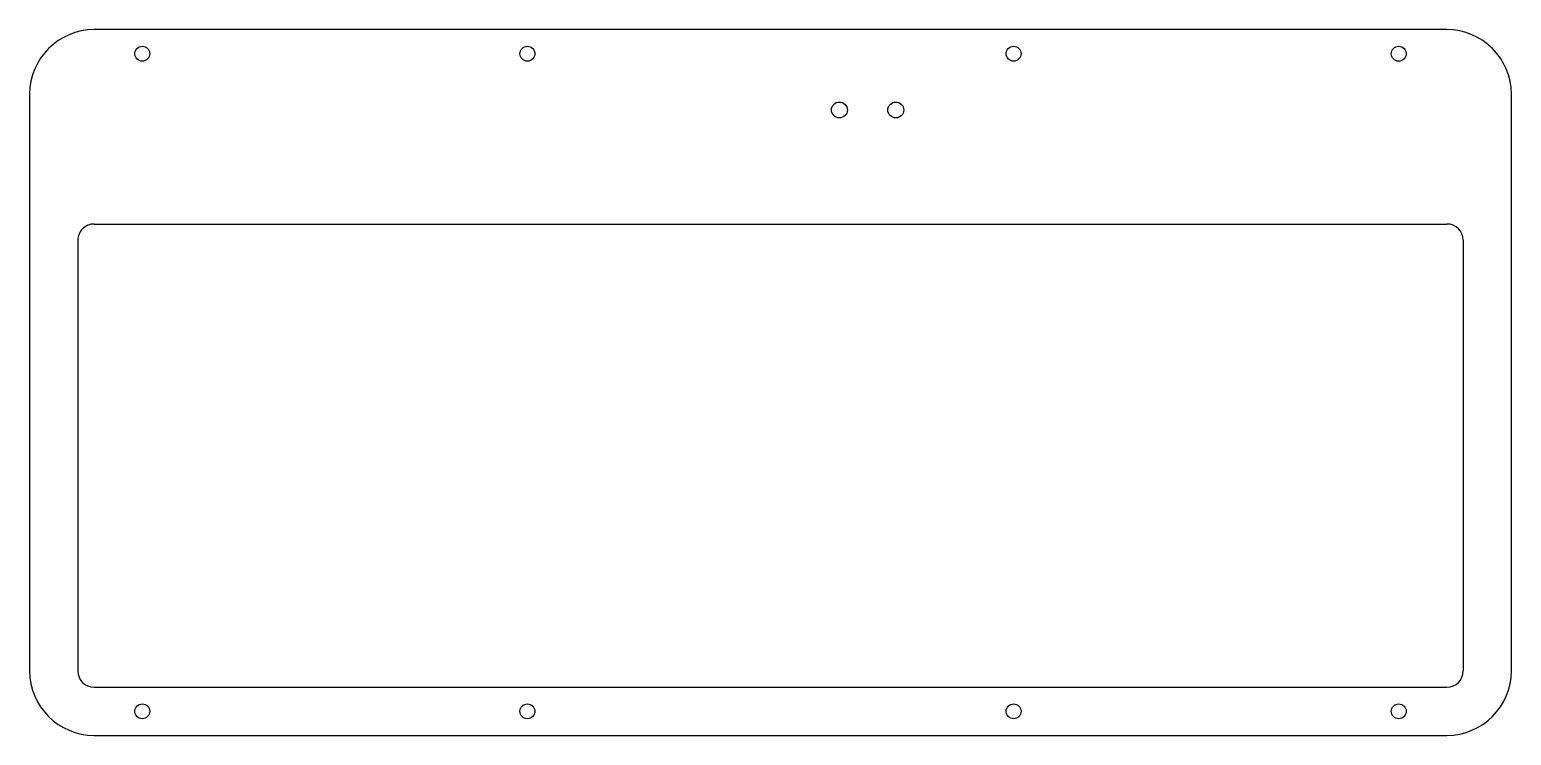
# Model space of a CAD drawing. Header units: millimetres. Extents: x 68 to 376, y -241 to -95.
import ezdxf

# ---------------------------------------------------------------- set-up
doc = ezdxf.new("R2010")
doc.units = ezdxf.units.MM
doc.layers.get('0').update_dxf_attribs({"linetype": 'CONTINUOUS'})

msp = doc.modelspace()

# ---------------------------------------------------------------- linework, layer by layer
for p, q in [((82.55, -94.57), (81.76, -94.57)), ((362.74, -94.57), (82.55, -94.57)), ((68.38, -107.95), (68.38, -109.54)), ((68.38, -109.54), (68.38, -227.81)), ((376.12, -227.81), (376.12, -107.95)), ((81.76, -134.95), (362.74, -134.95)), ((81.76, -134.95), (81.76, -134.95)), ((362.74, -134.95), (362.74, -134.95)), ((78.37, -138.33), (78.37, -227.81)), ((366.13, -138.33), (366.13, -227.81)), ((81.76, -231.19), (362.74, -231.19)), ((81.76, -241.19), (362.74, -241.19))]:
    msp.add_line(p, q)
for centre, radius in [((91.76, -99.57), 1.55), ((171.76, -99.57), 1.55), ((272.74, -99.57), 1.55), ((352.74, -99.57), 1.55), ((236.56, -111.26), 1.65), ((248.27, -111.26), 1.65), ((91.76, -236.19), 1.55), ((171.76, -236.19), 1.55), ((272.74, -236.19), 1.55), ((352.74, -236.19), 1.55)]:
    msp.add_circle(centre, radius)
for centre, radius, start, end in [((81.76, -107.95), 13.38, 90, 180), ((362.74, -107.95), 13.38, 0, 90), ((81.76, -138.33), 3.38, 90.0001, 180.0001), ((362.74, -138.33), 3.38, -0.0001, 89.9999), ((81.76, -227.81), 13.38, 180, 270), ((81.76, -227.81), 3.38, 180, 270), ((362.74, -227.81), 13.38, -90, 0), ((362.74, -227.81), 3.38, -90, 0)]:
    msp.add_arc(centre, radius, start, end)

doc.saveas('drawing.dxf')
